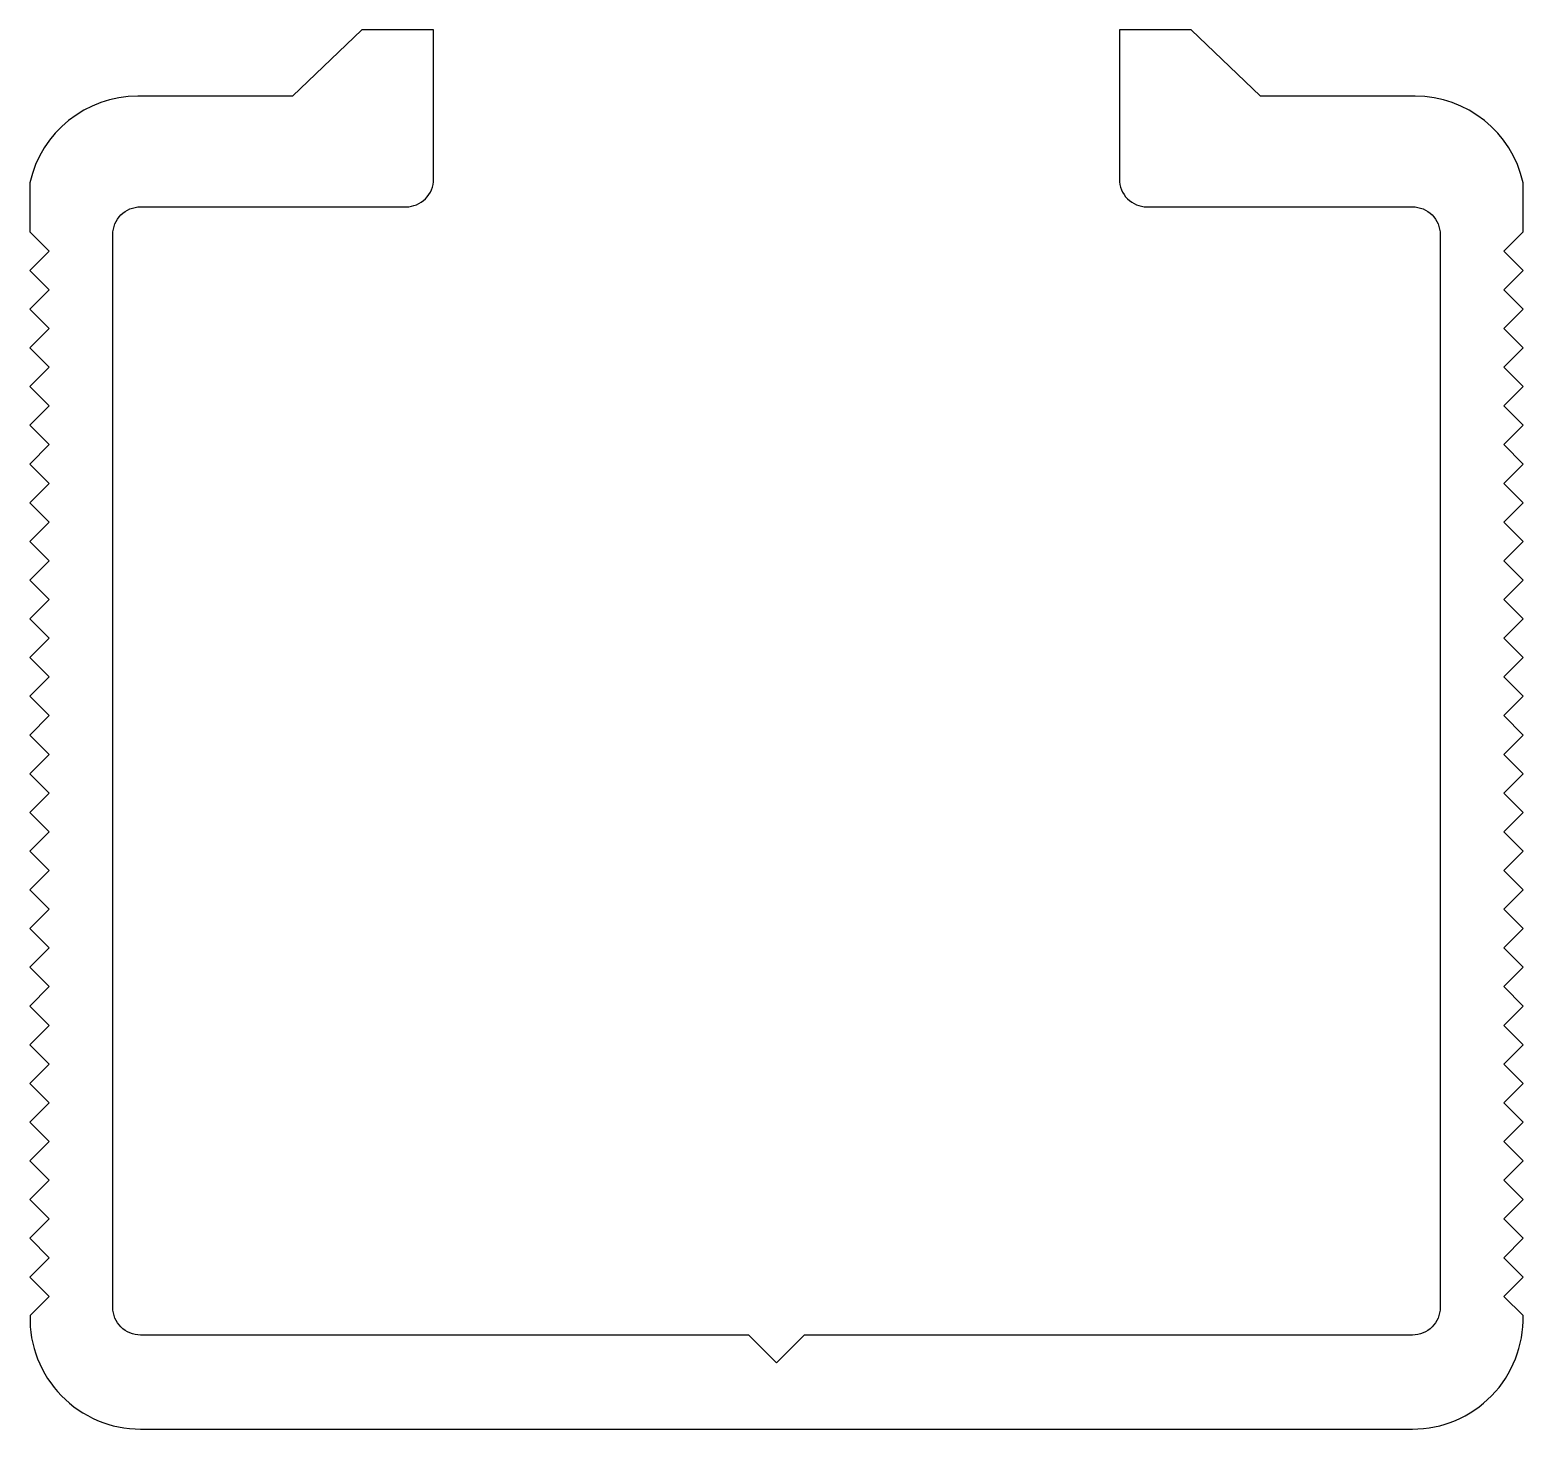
# Model space of a CAD drawing. Extents: x 132.8 to 159.8, y 199 to 224.3.
import ezdxf

# ---------------------------------------------------------------- set-up
doc = ezdxf.new("R2010")
doc.units = 0
doc.layers.add('ANA', color=220, linetype='CONTINUOUS')

msp = doc.modelspace()

# ---------------------------------------------------------------- linework, layer by layer
at = {"layer": 'ANA', "color": 0}
msp.add_lwpolyline([(132.849, 215.097), (133.199, 214.747), (132.849, 214.397), (133.199, 214.047), (132.849, 213.697), (133.199, 213.347), (132.849, 212.997), (133.199, 212.647), (132.849, 212.297), (133.199, 211.947), (132.849, 211.597), (133.199, 211.247), (132.849, 210.897), (133.199, 210.547), (132.849, 210.197), (133.199, 209.847), (132.849, 209.497), (133.199, 209.147), (132.849, 208.797), (133.199, 208.447), (132.849, 208.097), (133.199, 207.747), (132.849, 207.397), (133.199, 207.047), (132.849, 206.697), (133.199, 206.347), (132.849, 205.997), (133.199, 205.647), (132.849, 205.297), (133.199, 204.947), (132.849, 204.597), (133.199, 204.247), (132.849, 203.897), (133.199, 203.547), (132.849, 203.197), (133.199, 202.847), (132.849, 202.497), (133.199, 202.147), (132.849, 201.797), (133.199, 201.447), (132.852, 201.099, 0.421929), (134.851, 199.047), (134.856, 199.047), (157.842, 199.047), (157.847, 199.047, 0.421929), (159.847, 201.099), (159.499, 201.447), (159.849, 201.797), (159.499, 202.147), (159.849, 202.497), (159.499, 202.847), (159.849, 203.197), (159.499, 203.547), (159.849, 203.897), (159.499, 204.247), (159.849, 204.597), (159.499, 204.947), (159.849, 205.297), (159.499, 205.647), (159.849, 205.997), (159.499, 206.347), (159.849, 206.697), (159.499, 207.047), (159.849, 207.397), (159.499, 207.747), (159.849, 208.097), (159.499, 208.447), (159.849, 208.797), (159.499, 209.147), (159.849, 209.497), (159.499, 209.847), (159.849, 210.197), (159.499, 210.547), (159.849, 210.897), (159.499, 211.247), (159.849, 211.597), (159.499, 211.947), (159.849, 212.297), (159.499, 212.647), (159.849, 212.997), (159.499, 213.347), (159.849, 213.697), (159.499, 214.047), (159.849, 214.397), (159.499, 214.747), (159.849, 215.097), (159.499, 215.447), (159.849, 215.797), (159.499, 216.147), (159.849, 216.497), (159.499, 216.847), (159.849, 217.197), (159.499, 217.547), (159.849, 217.897), (159.499, 218.247), (159.849, 218.597), (159.499, 218.947), (159.849, 219.297), (159.499, 219.647), (159.849, 219.997), (159.499, 220.347), (159.849, 220.697), (159.849, 221.581, 0.351533), (157.897, 223.147), (155.099, 223.147), (153.849, 224.347), (152.549, 224.347), (152.549, 221.647, 0.414214), (153.049, 221.147), (157.849, 221.147, -0.414214), (158.349, 220.647), (158.349, 201.247, -0.414214), (157.849, 200.747), (146.849, 200.747), (146.349, 200.247), (145.849, 200.747), (134.849, 200.747, -0.414214), (134.349, 201.247), (134.349, 220.647, -0.414214), (134.849, 221.147), (139.649, 221.147, 0.414214), (140.149, 221.647), (140.149, 224.347), (138.849, 224.347), (137.599, 223.147), (134.802, 223.147, 0.351533), (132.849, 221.581), (132.849, 220.697), (133.199, 220.347), (132.849, 219.997), (133.199, 219.647), (132.849, 219.297), (133.199, 218.947), (132.849, 218.597), (133.199, 218.247), (132.849, 217.897), (133.199, 217.547), (132.849, 217.197), (133.199, 216.847), (132.849, 216.497), (133.199, 216.147), (132.849, 215.797), (133.199, 215.447)], format="xyb", close=True, dxfattribs=at)

doc.saveas('drawing.dxf')
